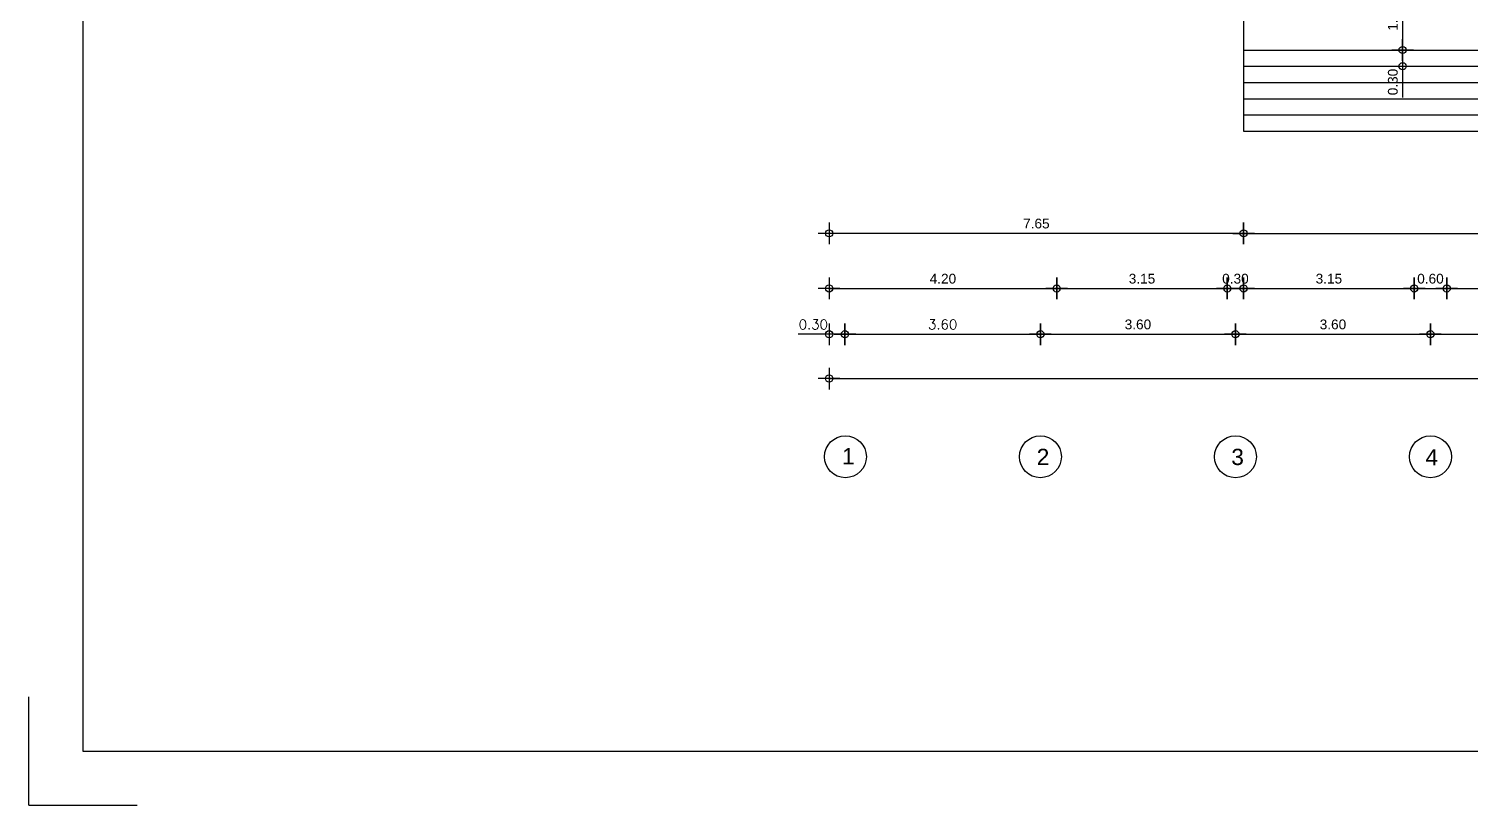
# Model space of a CAD drawing. Header units: metres. Extents: x -11 to 85, y -301 to 135.
# Drawn here: x 0 to 26.61, y -223.29 to -208.96 of the extents above; entities that cross this region are included whole.
import ezdxf

# ---------------------------------------------------------------- set-up
doc = ezdxf.new("R2010")
doc.units = ezdxf.units.M
doc.header["$LTSCALE"] = 0.036
doc.header["$PDMODE"] = 2
for name, color, linetype in [('arxitek isogeio', 252, 'Continuous'), ('BORDER', 5, 'Continuous'), ('DIMBLK', 252, 'Continuous'), ('LAYER-ON', 4, 'Continuous'), ('MARKS', 2, 'Continuous')]:
    doc.layers.add(name, color=color, linetype=linetype)
doc.styles.add('COMU-N', font='arial.ttf')
doc.styles.get("Standard").update_dxf_attribs({"font": 'arial.ttf'})
doc.dimstyles.new('CADWDOT', dxfattribs={"dimscale": 0.1, "dimtxt": 1.8, "dimasz": 0.08, "dimexe": 2, "dimexo": 0, "dimgap": 0.09, "dimtad": 0, "dimrnd": 0.001, "dimzin": 0, "dimdsep": 46, "dimtxsty": 'Standard', "dimblk1": 'ARTDIM', "dimblk2": 'ARTDIM', "dimsah": 1, "dimcen": 0.09, "dimdle": 0.05, "dimse1": 1, "dimse2": 1, "dimadec": 0, "dimazin": 0, "dimtfac": 1, "dimtmove": 0, "dimatfit": 3, "dimldrblk": 'ARTDIM', "dimfxl": 2, "dimtvp": 0.9999, "dimtolj": 1, "dimtzin": 0, "dimarcsym": 0})

# ---------------------------------------------------------------- blocks, each defined once
blk = doc.blocks.new('art103')
at = {"layer": 'BORDER'}
for p, q in [((0.25, 14.6), (0.25, 0.25)), ((0.25, 0.25), (20.75, 0.25))]:
    blk.add_line(p, q, dxfattribs=at)
at = {"layer": 'MARKS'}
for q in [(0, 0.5), (0.5, 0)]:
    blk.add_line((0, 0), q, dxfattribs=at)
blk = doc.blocks.new('ARTDIM')
at = {"layer": 'DIMBLK'}
for p, q in [((-24.9975, 0), (24.9975, 0)), ((0, -24.9975), (0, 24.9975))]:
    blk.add_line(p, q, dxfattribs=at)
blk.add_circle((0, 0), 8.25, dxfattribs=at)
blk = doc.blocks.new('*D1248')
at = {"layer": 'arxitek isogeio', "color": 0, "lineweight": -2}
blk.add_line((14.782, -215.414), (47.766, -215.414), dxfattribs=at)
at = {"layer": 'Defpoints', "color": 0, "transparency": 16777216}
for p in [(14.774, -209.933), (47.774, -209.933), (47.774, -215.414)]:
    blk.add_point(p, dxfattribs=at)
at = {"layer": 'arxitek isogeio', "color": 0, "lineweight": -2, "xscale": 0.008, "yscale": 0.008, "zscale": 0.008, "rotation": 180}
blk.add_blockref('ARTDIM', (14.774, -215.414), dxfattribs=at)
at = {"layer": 'arxitek isogeio', "color": 0, "lineweight": -2, "xscale": 0.008, "yscale": 0.008, "zscale": 0.008}
blk.add_blockref('ARTDIM', (47.774, -215.414), dxfattribs=at)
at = {"layer": 'arxitek isogeio', "color": 0, "insert": (31.274, -215.234), "char_height": 0.18, "attachment_point": 5}
blk.add_mtext('\\A1;33.00', dxfattribs=at)
blk = doc.blocks.new('*D1249')
at = {"layer": 'arxitek isogeio', "color": 0, "lineweight": -2}
for p, q in [((14.774, -214.596), (14.199, -214.596)), ((15.057, -214.596), (14.782, -214.596))]:
    blk.add_line(p, q, dxfattribs=at)
at = {"layer": 'Defpoints', "color": 0, "transparency": 16777216}
for p in [(14.774, -209.761), (15.065, -209.761), (14.774, -214.596)]:
    blk.add_point(p, dxfattribs=at)
at = {"layer": 'arxitek isogeio', "color": 0, "lineweight": -2, "xscale": 0.008, "yscale": 0.008, "zscale": 0.008, "rotation": 180}
blk.add_blockref('ARTDIM', (14.774, -214.596), dxfattribs=at)
at = {"layer": 'arxitek isogeio', "color": 0, "lineweight": -2, "xscale": 0.008, "yscale": 0.008, "zscale": 0.008}
blk.add_blockref('ARTDIM', (15.065, -214.596), dxfattribs=at)
at = {"layer": 'arxitek isogeio', "color": 0, "insert": (14.482, -214.416), "char_height": 0.18, "attachment_point": 5}
blk.add_mtext('\\A1;{\\Fcomplex.shx;0.30}', dxfattribs=at)
blk = doc.blocks.new('*D1250')
at = {"layer": 'arxitek isogeio', "color": 0, "lineweight": -2}
blk.add_line((15.073, -214.596), (18.666, -214.596), dxfattribs=at)
at = {"layer": 'Defpoints', "color": 0, "transparency": 16777216}
for p in [(15.065, -209.761), (18.674, -214.596), (18.674, -216.872)]:
    blk.add_point(p, dxfattribs=at)
at = {"layer": 'arxitek isogeio', "color": 0, "lineweight": -2, "xscale": 0.008, "yscale": 0.008, "zscale": 0.008, "rotation": 180}
blk.add_blockref('ARTDIM', (15.065, -214.596), dxfattribs=at)
at = {"layer": 'arxitek isogeio', "color": 0, "lineweight": -2, "xscale": 0.008, "yscale": 0.008, "zscale": 0.008}
blk.add_blockref('ARTDIM', (18.674, -214.596), dxfattribs=at)
at = {"layer": 'arxitek isogeio', "color": 0, "insert": (16.869, -214.416), "char_height": 0.18, "attachment_point": 5}
blk.add_mtext('\\A1;{\\Fcomplex.shx;3.60}', dxfattribs=at)
blk = doc.blocks.new('*D1251')
at = {"layer": 'arxitek isogeio', "color": 0, "lineweight": -2}
blk.add_line((18.682, -214.596), (22.266, -214.596), dxfattribs=at)
at = {"layer": 'Defpoints', "color": 0, "transparency": 16777216}
for p in [(22.274, -214.596), (18.674, -216.872), (22.274, -216.872)]:
    blk.add_point(p, dxfattribs=at)
at = {"layer": 'arxitek isogeio', "color": 0, "lineweight": -2, "xscale": 0.008, "yscale": 0.008, "zscale": 0.008, "rotation": 180}
blk.add_blockref('ARTDIM', (18.674, -214.596), dxfattribs=at)
at = {"layer": 'arxitek isogeio', "color": 0, "lineweight": -2, "xscale": 0.008, "yscale": 0.008, "zscale": 0.008}
blk.add_blockref('ARTDIM', (22.274, -214.596), dxfattribs=at)
at = {"layer": 'arxitek isogeio', "color": 0, "insert": (20.474, -214.416), "char_height": 0.18, "attachment_point": 5}
blk.add_mtext('\\A1;3.60', dxfattribs=at)
blk = doc.blocks.new('*D1252')
at = {"layer": 'arxitek isogeio', "color": 0, "lineweight": -2}
blk.add_line((22.282, -214.596), (25.866, -214.596), dxfattribs=at)
at = {"layer": 'Defpoints', "color": 0, "transparency": 16777216}
for p in [(25.874, -214.596), (22.274, -216.872), (25.874, -216.872)]:
    blk.add_point(p, dxfattribs=at)
at = {"layer": 'arxitek isogeio', "color": 0, "lineweight": -2, "xscale": 0.008, "yscale": 0.008, "zscale": 0.008, "rotation": 180}
blk.add_blockref('ARTDIM', (22.274, -214.596), dxfattribs=at)
at = {"layer": 'arxitek isogeio', "color": 0, "lineweight": -2, "xscale": 0.008, "yscale": 0.008, "zscale": 0.008}
blk.add_blockref('ARTDIM', (25.874, -214.596), dxfattribs=at)
at = {"layer": 'arxitek isogeio', "color": 0, "insert": (24.074, -214.416), "char_height": 0.18, "attachment_point": 5}
blk.add_mtext('\\A1;3.60', dxfattribs=at)
blk = doc.blocks.new('*D1253')
at = {"layer": 'arxitek isogeio', "color": 0, "lineweight": -2}
blk.add_line((25.882, -214.596), (29.466, -214.596), dxfattribs=at)
at = {"layer": 'Defpoints', "color": 0, "transparency": 16777216}
for p in [(29.474, -214.596), (25.874, -216.872), (29.474, -216.872)]:
    blk.add_point(p, dxfattribs=at)
at = {"layer": 'arxitek isogeio', "color": 0, "lineweight": -2, "xscale": 0.008, "yscale": 0.008, "zscale": 0.008, "rotation": 180}
blk.add_blockref('ARTDIM', (25.874, -214.596), dxfattribs=at)
at = {"layer": 'arxitek isogeio', "color": 0, "lineweight": -2, "xscale": 0.008, "yscale": 0.008, "zscale": 0.008}
blk.add_blockref('ARTDIM', (29.474, -214.596), dxfattribs=at)
at = {"layer": 'arxitek isogeio', "color": 0, "insert": (27.674, -214.416), "char_height": 0.18, "attachment_point": 5}
blk.add_mtext('\\A1;3.60', dxfattribs=at)
blk = doc.blocks.new('*D1260')
at = {"layer": 'arxitek isogeio', "color": 0, "lineweight": -2}
blk.add_line((14.782, -213.751), (18.966, -213.751), dxfattribs=at)
at = {"layer": 'Defpoints', "color": 0, "transparency": 16777216}
for p in [(14.774, -209.761), (18.974, -209.761), (18.974, -213.751)]:
    blk.add_point(p, dxfattribs=at)
at = {"layer": 'arxitek isogeio', "color": 0, "lineweight": -2, "xscale": 0.008, "yscale": 0.008, "zscale": 0.008, "rotation": 180}
blk.add_blockref('ARTDIM', (14.774, -213.751), dxfattribs=at)
at = {"layer": 'arxitek isogeio', "color": 0, "lineweight": -2, "xscale": 0.008, "yscale": 0.008, "zscale": 0.008}
blk.add_blockref('ARTDIM', (18.974, -213.751), dxfattribs=at)
at = {"layer": 'arxitek isogeio', "color": 0, "insert": (16.874, -213.571), "char_height": 0.18, "attachment_point": 5}
blk.add_mtext('\\A1;4.20', dxfattribs=at)
blk = doc.blocks.new('*D1261')
at = {"layer": 'arxitek isogeio', "color": 0, "lineweight": -2}
blk.add_line((18.982, -213.751), (22.116, -213.751), dxfattribs=at)
at = {"layer": 'Defpoints', "color": 0, "transparency": 16777216}
for p in [(18.974, -209.761), (22.124, -209.761), (22.124, -213.751)]:
    blk.add_point(p, dxfattribs=at)
at = {"layer": 'arxitek isogeio', "color": 0, "lineweight": -2, "xscale": 0.008, "yscale": 0.008, "zscale": 0.008, "rotation": 180}
blk.add_blockref('ARTDIM', (18.974, -213.751), dxfattribs=at)
at = {"layer": 'arxitek isogeio', "color": 0, "lineweight": -2, "xscale": 0.008, "yscale": 0.008, "zscale": 0.008}
blk.add_blockref('ARTDIM', (22.124, -213.751), dxfattribs=at)
at = {"layer": 'arxitek isogeio', "color": 0, "insert": (20.549, -213.571), "char_height": 0.18, "attachment_point": 5}
blk.add_mtext('\\A1;3.15', dxfattribs=at)
blk = doc.blocks.new('*D1262')
at = {"layer": 'arxitek isogeio', "color": 0, "lineweight": -2}
blk.add_line((22.132, -213.751), (22.416, -213.751), dxfattribs=at)
at = {"layer": 'Defpoints', "color": 0, "transparency": 16777216}
for p in [(22.124, -209.761), (22.424, -209.761), (22.424, -213.751)]:
    blk.add_point(p, dxfattribs=at)
at = {"layer": 'arxitek isogeio', "color": 0, "lineweight": -2, "xscale": 0.008, "yscale": 0.008, "zscale": 0.008, "rotation": 180}
blk.add_blockref('ARTDIM', (22.124, -213.751), dxfattribs=at)
at = {"layer": 'arxitek isogeio', "color": 0, "lineweight": -2, "xscale": 0.008, "yscale": 0.008, "zscale": 0.008}
blk.add_blockref('ARTDIM', (22.424, -213.751), dxfattribs=at)
at = {"layer": 'arxitek isogeio', "color": 0, "insert": (22.274, -213.571), "char_height": 0.18, "attachment_point": 5}
blk.add_mtext('\\A1;0.30', dxfattribs=at)
blk = doc.blocks.new('*D1263')
at = {"layer": 'arxitek isogeio', "color": 0, "lineweight": -2}
blk.add_line((22.432, -213.751), (25.566, -213.751), dxfattribs=at)
at = {"layer": 'Defpoints', "color": 0, "transparency": 16777216}
for p in [(22.424, -209.761), (25.574, -209.761), (25.574, -213.751)]:
    blk.add_point(p, dxfattribs=at)
at = {"layer": 'arxitek isogeio', "color": 0, "lineweight": -2, "xscale": 0.008, "yscale": 0.008, "zscale": 0.008, "rotation": 180}
blk.add_blockref('ARTDIM', (22.424, -213.751), dxfattribs=at)
at = {"layer": 'arxitek isogeio', "color": 0, "lineweight": -2, "xscale": 0.008, "yscale": 0.008, "zscale": 0.008}
blk.add_blockref('ARTDIM', (25.574, -213.751), dxfattribs=at)
at = {"layer": 'arxitek isogeio', "color": 0, "insert": (23.999, -213.571), "char_height": 0.18, "attachment_point": 5}
blk.add_mtext('\\A1;3.15', dxfattribs=at)
blk = doc.blocks.new('*D1264')
at = {"layer": 'arxitek isogeio', "color": 0, "lineweight": -2}
blk.add_line((25.582, -213.751), (26.166, -213.751), dxfattribs=at)
at = {"layer": 'Defpoints', "color": 0, "transparency": 16777216}
for p in [(25.574, -209.761), (26.174, -209.761), (26.174, -213.751)]:
    blk.add_point(p, dxfattribs=at)
at = {"layer": 'arxitek isogeio', "color": 0, "lineweight": -2, "xscale": 0.008, "yscale": 0.008, "zscale": 0.008, "rotation": 180}
blk.add_blockref('ARTDIM', (25.574, -213.751), dxfattribs=at)
at = {"layer": 'arxitek isogeio', "color": 0, "lineweight": -2, "xscale": 0.008, "yscale": 0.008, "zscale": 0.008}
blk.add_blockref('ARTDIM', (26.174, -213.751), dxfattribs=at)
at = {"layer": 'arxitek isogeio', "color": 0, "insert": (25.874, -213.571), "char_height": 0.18, "attachment_point": 5}
blk.add_mtext('\\A1;0.60', dxfattribs=at)
blk = doc.blocks.new('*D1265')
at = {"layer": 'arxitek isogeio', "color": 0, "lineweight": -2}
blk.add_line((26.182, -213.751), (29.166, -213.751), dxfattribs=at)
at = {"layer": 'Defpoints', "color": 0, "transparency": 16777216}
for p in [(26.174, -209.761), (29.174, -209.761), (29.174, -213.751)]:
    blk.add_point(p, dxfattribs=at)
at = {"layer": 'arxitek isogeio', "color": 0, "lineweight": -2, "xscale": 0.008, "yscale": 0.008, "zscale": 0.008, "rotation": 180}
blk.add_blockref('ARTDIM', (26.174, -213.751), dxfattribs=at)
at = {"layer": 'arxitek isogeio', "color": 0, "lineweight": -2, "xscale": 0.008, "yscale": 0.008, "zscale": 0.008}
blk.add_blockref('ARTDIM', (29.174, -213.751), dxfattribs=at)
at = {"layer": 'arxitek isogeio', "color": 0, "insert": (27.674, -213.571), "char_height": 0.18, "attachment_point": 5}
blk.add_mtext('\\A1;3.00', dxfattribs=at)
blk = doc.blocks.new('*D1349')
at = {"layer": 'arxitek isogeio', "color": 0, "lineweight": -2}
blk.add_line((25.36, -208.155), (25.36, -209.339), dxfattribs=at)
at = {"layer": 'Defpoints', "color": 0, "transparency": 16777216}
for p in [(25.574, -208.147), (25.36, -209.347), (25.574, -209.347)]:
    blk.add_point(p, dxfattribs=at)
at = {"layer": 'arxitek isogeio', "color": 0, "lineweight": -2, "xscale": 0.008, "yscale": 0.008, "zscale": 0.008}
for p, rotation in [((25.36, -208.147), 90), ((25.36, -209.347), 270)]:
    blk.add_blockref('ARTDIM', p, dxfattribs=dict(at, rotation=rotation))
at = {"layer": 'arxitek isogeio', "color": 0, "insert": (25.18, -208.747), "char_height": 0.18, "attachment_point": 5, "rotation": 90}
blk.add_mtext('\\A1;1.20', dxfattribs=at)
blk = doc.blocks.new('*D1363')
at = {"layer": 'arxitek isogeio', "color": 0, "lineweight": -2}
blk.add_line((22.416, -212.733), (14.782, -212.733), dxfattribs=at)
at = {"layer": 'Defpoints', "color": 0, "transparency": 16777216}
for p in [(14.774, -208.147), (22.424, -208.147), (14.774, -212.733)]:
    blk.add_point(p, dxfattribs=at)
at = {"layer": 'arxitek isogeio', "color": 0, "lineweight": -2, "xscale": 0.008, "yscale": 0.008, "zscale": 0.008, "rotation": 180.0000000000008}
blk.add_blockref('ARTDIM', (14.774, -212.733), dxfattribs=at)
at = {"layer": 'arxitek isogeio', "color": 0, "lineweight": -2, "xscale": 0.008, "yscale": 0.008, "zscale": 0.008}
blk.add_blockref('ARTDIM', (22.424, -212.733), dxfattribs=at)
at = {"layer": 'arxitek isogeio', "color": 0, "insert": (18.599, -212.553), "char_height": 0.18, "attachment_point": 5}
blk.add_mtext('\\A1;7.65', dxfattribs=at)
blk = doc.blocks.new('*D1364')
at = {"layer": 'arxitek isogeio', "color": 0, "lineweight": -2}
blk.add_line((22.432, -212.733), (40.116, -212.733), dxfattribs=at)
at = {"layer": 'Defpoints', "color": 0, "transparency": 16777216}
for p in [(22.424, -210.247), (40.124, -210.247), (40.124, -212.733)]:
    blk.add_point(p, dxfattribs=at)
at = {"layer": 'arxitek isogeio', "color": 0, "lineweight": -2, "xscale": 0.008, "yscale": 0.008, "zscale": 0.008, "rotation": 180}
blk.add_blockref('ARTDIM', (22.424, -212.733), dxfattribs=at)
at = {"layer": 'arxitek isogeio', "color": 0, "lineweight": -2, "xscale": 0.008, "yscale": 0.008, "zscale": 0.008}
blk.add_blockref('ARTDIM', (40.124, -212.733), dxfattribs=at)
at = {"layer": 'arxitek isogeio', "color": 0, "insert": (31.274, -212.553), "char_height": 0.18, "attachment_point": 5}
blk.add_mtext('\\A1;17.70', dxfattribs=at)
blk = doc.blocks.new('*D1436')
at = {"layer": 'arxitek isogeio', "color": 0, "lineweight": -2}
for p, q in [((25.36, -209.355), (25.36, -209.639)), ((25.36, -209.647), (25.36, -210.221))]:
    blk.add_line(p, q, dxfattribs=at)
at = {"layer": 'Defpoints', "color": 0, "transparency": 16777216}
for p in [(25.874, -209.347), (25.36, -209.647), (25.874, -209.647)]:
    blk.add_point(p, dxfattribs=at)
at = {"layer": 'arxitek isogeio', "color": 0, "lineweight": -2, "xscale": 0.008, "yscale": 0.008, "zscale": 0.008}
for p, rotation in [((25.36, -209.347), 90), ((25.36, -209.647), 270)]:
    blk.add_blockref('ARTDIM', p, dxfattribs=dict(at, rotation=rotation))
at = {"layer": 'arxitek isogeio', "color": 0, "insert": (25.18, -209.938), "char_height": 0.18, "attachment_point": 5, "rotation": 90}
blk.add_mtext('\\A1;0.30', dxfattribs=at)

msp = doc.modelspace()

# ---------------------------------------------------------------- linework, layer by layer
at = {"layer": 'arxitek isogeio'}
for p, q in [((22.424, -208.147), (22.424, -210.847)), ((22.424, -209.347), (40.124, -209.347)), ((22.424, -209.647), (40.124, -209.647)), ((22.424, -209.947), (40.124, -209.947)), ((22.424, -210.247), (40.124, -210.247)), ((22.424, -210.547), (40.124, -210.547)), ((22.424, -210.847), (40.124, -210.847))]:
    msp.add_line(p, q, dxfattribs=at)
for centre in [(15.074, -216.859), (18.674, -216.859), (22.274, -216.859), (25.874, -216.859)]:
    msp.add_circle(centre, 0.387, dxfattribs=at)

# ---------------------------------------------------------------- block references
at = {"layer": 'LAYER-ON', "xscale": 4, "yscale": 4, "zscale": 4}
msp.add_blockref('art103', (0, -223.294), dxfattribs=at)

# ---------------------------------------------------------------- texts
at = {"layer": 'arxitek isogeio', "style": 'COMU-N'}
for s, p in [('1', (15.012, -216.998)), ('2', (18.605, -217.012)), ('3', (22.197, -217.012)), ('4', (25.781, -217.019))]:
    msp.add_text(s, height=0.3, dxfattribs=at).set_placement(p)

# ---------------------------------------------------------------- dimensions: what is measured, and where the dimension line sits
at = {"layer": 'arxitek isogeio'}
for base, p1, p2, picture, middle in [((25.36, -209.347), (25.574, -208.147), (25.574, -209.347), '*D1349', (25.18, -208.747)), ((25.36, -209.647), (25.874, -209.347), (25.874, -209.647), '*D1436', (25.18, -209.938))]:
    dim = msp.add_linear_dim(base=base, p1=p1, p2=p2, angle=90, dimstyle='CADWDOT', dxfattribs=at)
    dim.commit()
    dim.dimension.update_dxf_attribs({"geometry": picture, "text_midpoint": middle})
for p1, p2, distance, picture, middle in [((22.424, -208.147), (14.774, -208.147), 4.586, '*D1363', (18.599, -212.553)), ((22.424, -210.247), (40.124, -210.247), -2.486, '*D1364', (31.274, -212.553))]:
    dim = msp.add_aligned_dim(p1=p1, p2=p2, distance=distance, dimstyle='CADWDOT', dxfattribs=at)
    dim.commit()
    dim.dimension.update_dxf_attribs({"geometry": picture, "text_midpoint": middle})
for base, p2, text, picture, middle in [((14.774, -214.596), (14.774, -209.761), '{\\Fcomplex.shx;0.30}', '*D1249', (14.482, -214.416)), ((18.674, -214.596), (18.674, -216.872), '{\\Fcomplex.shx;3.60}', '*D1250', (16.869, -214.416))]:
    dim = msp.add_linear_dim(base=base, p1=(15.065, -209.761), p2=p2, text=text, dimstyle='CADWDOT', dxfattribs=at)
    dim.commit()
    dim.dimension.update_dxf_attribs({"geometry": picture, "text_midpoint": middle})
for base, p1, p2, picture, middle in [((18.974, -213.751), (14.774, -209.761), (18.974, -209.761), '*D1260', (16.874, -213.571)), ((22.124, -213.751), (18.974, -209.761), (22.124, -209.761), '*D1261', (20.549, -213.571)), ((25.574, -213.751), (22.424, -209.761), (25.574, -209.761), '*D1263', (23.999, -213.571)), ((29.174, -213.751), (26.174, -209.761), (29.174, -209.761), '*D1265', (27.674, -213.571)), ((47.774, -215.414), (14.774, -209.933), (47.774, -209.933), '*D1248', (31.274, -215.234)), ((22.274, -214.596), (18.674, -216.872), (22.274, -216.872), '*D1251', (20.474, -214.416)), ((25.874, -214.596), (22.274, -216.872), (25.874, -216.872), '*D1252', (24.074, -214.416)), ((29.474, -214.596), (25.874, -216.872), (29.474, -216.872), '*D1253', (27.674, -214.416))]:
    dim = msp.add_linear_dim(base=base, p1=p1, p2=p2, dimstyle='CADWDOT', dxfattribs=at)
    dim.commit()
    dim.dimension.update_dxf_attribs({"geometry": picture, "text_midpoint": middle})
for base, p1, p2, picture, middle in [((22.424, -213.751), (22.124, -209.761), (22.424, -209.761), '*D1262', (22.274, -213.751)), ((26.174, -213.751), (25.574, -209.761), (26.174, -209.761), '*D1264', (25.874, -213.751))]:
    dim = msp.add_linear_dim(base=base, p1=p1, p2=p2, dimstyle='CADWDOT', dxfattribs=at)
    dim.commit()
    dim.dimension.update_dxf_attribs({"geometry": picture, "text_midpoint": middle, "dimtype": 160})

doc.saveas('drawing.dxf')
